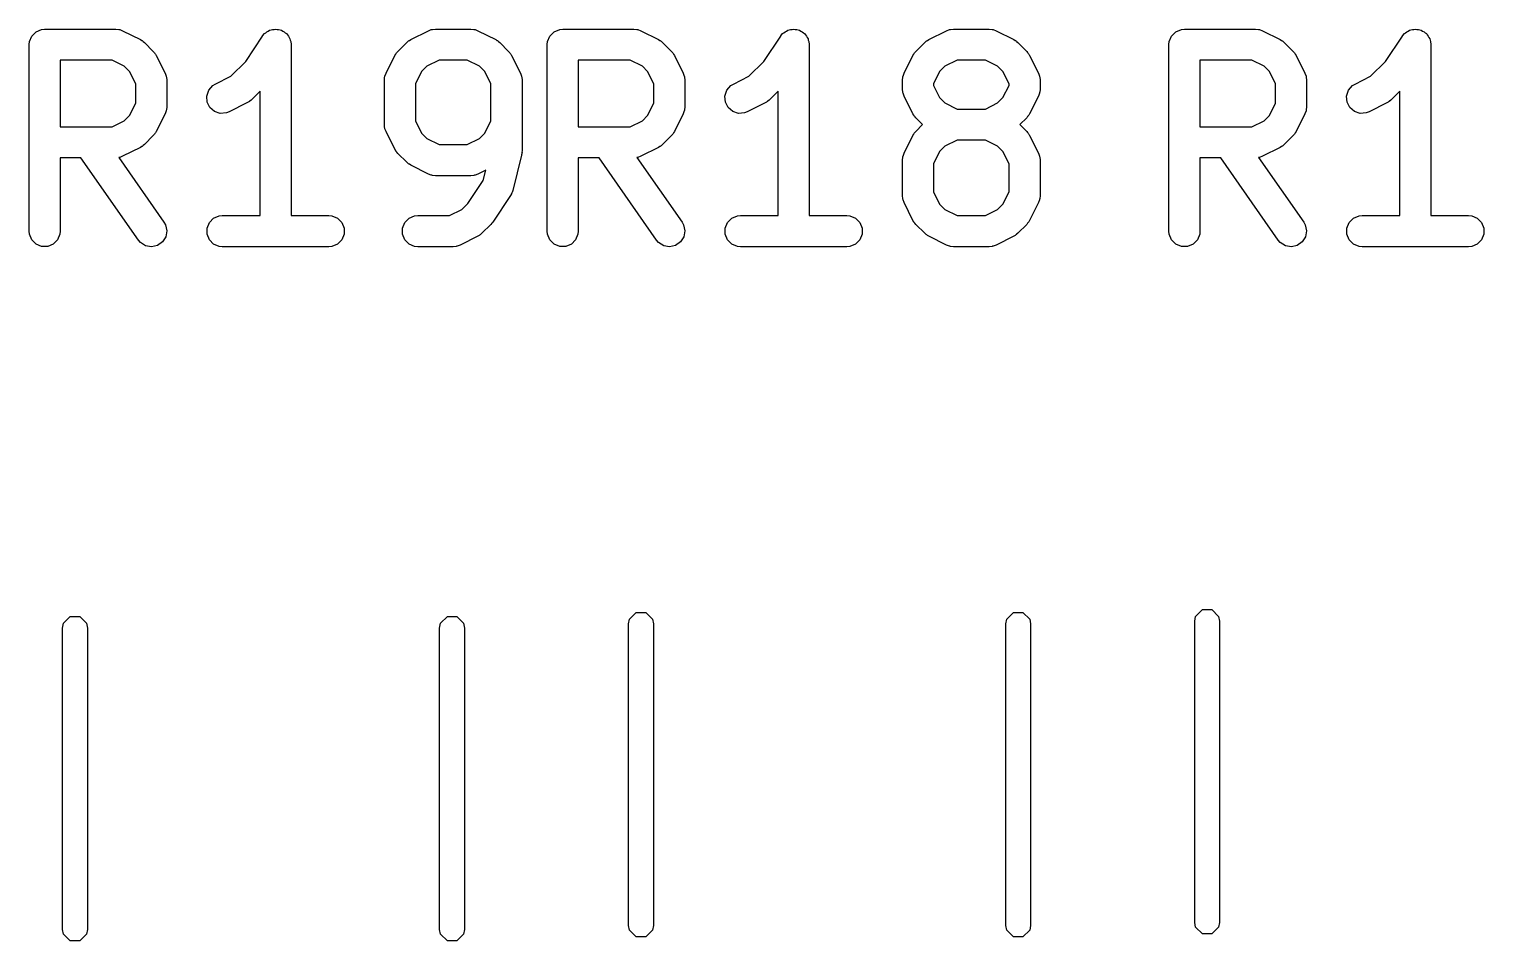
# Model space of a CAD drawing. Header units: millimetres. Extents: x 113.4 to 170.4, y -113 to -74.5.
# Drawn here: x 120.23 to 127.25, y -99.83 to -95.43 of the extents above; entities that cross this region are included whole.
import ezdxf

# ---------------------------------------------------------------- set-up
doc = ezdxf.new("R2010")
doc.units = ezdxf.units.MM
doc.layers.add('F.Silkscreen', color=41, linetype='CONTINUOUS', true_color=0xf2eda1)

msp = doc.modelspace()

# ---------------------------------------------------------------- linework, layer by layer
at = {"layer": 'F.Silkscreen', "linetype": 'CONTINUOUS'}
for p, q in [((120.233583, -95.493925), (120.244782, -95.466889)), ((120.244782, -95.466889), (120.265474, -95.446197)), ((120.265474, -95.446197), (120.29251, -95.434998)), ((120.29251, -95.434998), (120.307142, -95.433557)), ((120.307142, -95.433557), (120.649999, -95.433557)), ((120.649999, -95.433557), (120.664631, -95.434998)), ((120.664631, -95.434998), (120.66712, -95.436029)), ((120.66712, -95.436029), (120.669808, -95.43622)), ((120.669808, -95.43622), (120.68354, -95.441475)), ((120.68354, -95.441475), (120.769255, -95.484332)), ((121.277428, -95.589347), (121.359024, -95.466955)), ((121.359024, -95.466955), (121.359057, -95.466913)), ((121.359057, -95.466913), (121.359068, -95.466889)), ((121.359068, -95.466889), (121.359123, -95.466833)), ((121.359123, -95.466833), (121.36834, -95.455579)), ((121.36834, -95.455579), (121.374509, -95.451447)), ((121.374509, -95.451447), (121.37976, -95.446197)), ((121.37976, -95.446197), (121.386549, -95.443384)), ((121.386549, -95.443384), (121.392655, -95.439296)), ((121.392655, -95.439296), (121.399935, -95.437839)), ((121.399935, -95.437839), (121.406796, -95.434998)), ((121.406796, -95.434998), (121.414144, -95.434998)), ((121.414144, -95.434998), (121.421349, -95.433557)), ((121.421349, -95.433557), (121.428633, -95.434998)), ((121.428633, -95.434998), (121.43606, -95.434998)), ((121.43606, -95.434998), (121.442848, -95.43781)), ((121.442848, -95.43781), (121.450057, -95.439236)), ((121.450057, -95.439236), (121.456235, -95.443355)), ((121.456235, -95.443355), (121.463096, -95.446197)), ((121.463096, -95.446197), (121.468291, -95.451392)), ((121.468291, -95.451392), (121.474406, -95.455469)), ((121.474406, -95.455469), (121.478537, -95.461638)), ((121.478537, -95.461638), (121.483788, -95.466889)), ((121.483788, -95.466889), (121.4866, -95.473678)), ((122.073601, -95.484332), (122.159316, -95.441475)), ((122.159316, -95.441475), (122.173048, -95.43622)), ((122.173048, -95.43622), (122.175735, -95.436029)), ((122.175735, -95.436029), (122.178225, -95.434998)), ((122.178225, -95.434998), (122.192857, -95.433557)), ((122.192857, -95.433557), (122.364285, -95.433557)), ((122.364285, -95.433557), (122.378917, -95.434998)), ((122.378917, -95.434998), (122.381406, -95.436029)), ((122.381406, -95.436029), (122.384094, -95.43622)), ((122.384094, -95.43622), (122.397826, -95.441475)), ((122.397826, -95.441475), (122.483541, -95.484332)), ((122.733583, -95.493925), (122.744782, -95.466889)), ((122.744782, -95.466889), (122.765474, -95.446197)), ((122.765474, -95.446197), (122.79251, -95.434998)), ((122.79251, -95.434998), (122.807142, -95.433557)), ((122.807142, -95.433557), (123.149999, -95.433557)), ((123.149999, -95.433557), (123.164631, -95.434998)), ((123.164631, -95.434998), (123.16712, -95.436029)), ((123.16712, -95.436029), (123.169808, -95.43622)), ((123.169808, -95.43622), (123.18354, -95.441475)), ((123.18354, -95.441475), (123.269255, -95.484332)), ((123.777428, -95.589347), (123.859024, -95.466955)), ((123.859024, -95.466955), (123.859057, -95.466913)), ((123.859057, -95.466913), (123.859068, -95.466889)), ((123.859068, -95.466889), (123.859123, -95.466833)), ((123.859123, -95.466833), (123.86834, -95.455579)), ((123.86834, -95.455579), (123.874509, -95.451447)), ((123.874509, -95.451447), (123.87976, -95.446197)), ((123.87976, -95.446197), (123.886549, -95.443384)), ((123.886549, -95.443384), (123.892655, -95.439296)), ((123.892655, -95.439296), (123.899935, -95.437839)), ((123.899935, -95.437839), (123.906796, -95.434998)), ((123.906796, -95.434998), (123.914144, -95.434998)), ((123.914144, -95.434998), (123.921349, -95.433557)), ((123.921349, -95.433557), (123.928633, -95.434998)), ((123.928633, -95.434998), (123.93606, -95.434998)), ((123.93606, -95.434998), (123.942848, -95.43781)), ((123.942848, -95.43781), (123.950057, -95.439236)), ((123.950057, -95.439236), (123.956235, -95.443355)), ((123.956235, -95.443355), (123.963096, -95.446197)), ((123.963096, -95.446197), (123.968291, -95.451392)), ((123.968291, -95.451392), (123.974406, -95.455469)), ((123.974406, -95.455469), (123.978537, -95.461638)), ((123.978537, -95.461638), (123.983788, -95.466889)), ((123.983788, -95.466889), (123.9866, -95.473678)), ((124.573601, -95.484332), (124.659316, -95.441475)), ((124.659316, -95.441475), (124.673048, -95.43622)), ((124.673048, -95.43622), (124.675735, -95.436029)), ((124.675735, -95.436029), (124.678225, -95.434998)), ((124.678225, -95.434998), (124.692857, -95.433557)), ((124.692857, -95.433557), (124.864285, -95.433557)), ((124.864285, -95.433557), (124.878917, -95.434998)), ((124.878917, -95.434998), (124.881406, -95.436029)), ((124.881406, -95.436029), (124.884094, -95.43622)), ((124.884094, -95.43622), (124.897826, -95.441475)), ((124.897826, -95.441475), (124.983541, -95.484332)), ((125.733583, -95.493925), (125.744782, -95.466889)), ((125.744782, -95.466889), (125.765474, -95.446197)), ((125.765474, -95.446197), (125.79251, -95.434998)), ((125.79251, -95.434998), (125.807142, -95.433557)), ((125.807142, -95.433557), (126.149999, -95.433557)), ((126.149999, -95.433557), (126.164631, -95.434998)), ((126.164631, -95.434998), (126.16712, -95.436029)), ((126.16712, -95.436029), (126.169808, -95.43622)), ((126.169808, -95.43622), (126.18354, -95.441475)), ((126.18354, -95.441475), (126.269255, -95.484332)), ((126.777428, -95.589347), (126.859024, -95.466955)), ((126.859024, -95.466955), (126.859057, -95.466913)), ((126.859057, -95.466913), (126.859068, -95.466889)), ((126.859068, -95.466889), (126.859123, -95.466833)), ((126.859123, -95.466833), (126.86834, -95.455579)), ((126.86834, -95.455579), (126.874509, -95.451447)), ((126.874509, -95.451447), (126.87976, -95.446197)), ((126.87976, -95.446197), (126.886549, -95.443384)), ((126.886549, -95.443384), (126.892655, -95.439296)), ((126.892655, -95.439296), (126.899935, -95.437839)), ((126.899935, -95.437839), (126.906796, -95.434998)), ((126.906796, -95.434998), (126.914144, -95.434998)), ((126.914144, -95.434998), (126.921349, -95.433557)), ((126.921349, -95.433557), (126.928633, -95.434998)), ((126.928633, -95.434998), (126.93606, -95.434998)), ((126.93606, -95.434998), (126.942848, -95.43781)), ((126.942848, -95.43781), (126.950057, -95.439236)), ((126.950057, -95.439236), (126.956235, -95.443355)), ((126.956235, -95.443355), (126.963096, -95.446197)), ((126.963096, -95.446197), (126.968291, -95.451392)), ((126.968291, -95.451392), (126.974406, -95.455469)), ((126.974406, -95.455469), (126.978537, -95.461638)), ((126.978537, -95.461638), (126.983788, -95.466889)), ((126.983788, -95.466889), (126.9866, -95.473678)), ((120.232142, -95.508557), (120.233583, -95.493925)), ((120.232142, -96.408557), (120.232142, -95.508557)), ((120.769255, -95.484332), (120.775554, -95.488296)), ((120.775554, -95.488296), (120.777382, -95.489054)), ((120.777382, -95.489054), (120.779438, -95.490742)), ((120.779438, -95.490742), (120.781698, -95.492164)), ((120.781698, -95.492164), (120.782997, -95.493662)), ((120.782997, -95.493662), (120.788747, -95.498381)), ((120.788747, -95.498381), (120.831604, -95.541238)), ((120.831604, -95.541238), (120.836322, -95.546987)), ((121.4866, -95.473678), (121.490689, -95.479784)), ((121.490689, -95.479784), (121.492145, -95.487064)), ((121.492145, -95.487064), (121.494987, -95.493925)), ((121.494987, -95.493925), (121.496412, -95.508401)), ((121.496412, -95.508401), (121.496428, -95.508478)), ((121.496428, -95.508478), (121.496422, -95.508504)), ((121.496422, -95.508504), (121.496428, -95.508557)), ((121.496428, -95.508557), (121.496428, -96.333557)), ((122.006533, -95.546987), (122.011252, -95.541238)), ((122.011252, -95.541238), (122.054109, -95.498381)), ((122.054109, -95.498381), (122.059858, -95.493662)), ((122.059858, -95.493662), (122.061158, -95.492164)), ((122.061158, -95.492164), (122.063417, -95.490742)), ((122.063417, -95.490742), (122.065474, -95.489054)), ((122.065474, -95.489054), (122.067301, -95.488296)), ((122.067301, -95.488296), (122.073601, -95.484332)), ((122.483541, -95.484332), (122.48984, -95.488296)), ((122.48984, -95.488296), (122.491668, -95.489054)), ((122.491668, -95.489054), (122.493724, -95.490742)), ((122.493724, -95.490742), (122.495984, -95.492164)), ((122.495984, -95.492164), (122.497283, -95.493662)), ((122.497283, -95.493662), (122.503033, -95.498381)), ((122.503033, -95.498381), (122.54589, -95.541238)), ((122.54589, -95.541238), (122.550608, -95.546987)), ((122.732142, -95.508557), (122.733583, -95.493925)), ((122.732142, -96.408557), (122.732142, -95.508557)), ((123.269255, -95.484332), (123.275554, -95.488296)), ((123.275554, -95.488296), (123.277382, -95.489054)), ((123.277382, -95.489054), (123.279438, -95.490742)), ((123.279438, -95.490742), (123.281698, -95.492164)), ((123.281698, -95.492164), (123.282997, -95.493662)), ((123.282997, -95.493662), (123.288747, -95.498381)), ((123.288747, -95.498381), (123.331604, -95.541238)), ((123.331604, -95.541238), (123.336322, -95.546987)), ((123.9866, -95.473678), (123.990689, -95.479784)), ((123.990689, -95.479784), (123.992145, -95.487064)), ((123.992145, -95.487064), (123.994987, -95.493925)), ((123.994987, -95.493925), (123.996412, -95.508401)), ((123.996412, -95.508401), (123.996428, -95.508478)), ((123.996428, -95.508478), (123.996422, -95.508504)), ((123.996422, -95.508504), (123.996428, -95.508557)), ((123.996428, -95.508557), (123.996428, -96.333557)), ((124.506533, -95.546987), (124.511252, -95.541238)), ((124.511252, -95.541238), (124.554109, -95.498381)), ((124.554109, -95.498381), (124.559858, -95.493662)), ((124.559858, -95.493662), (124.561158, -95.492164)), ((124.561158, -95.492164), (124.563417, -95.490742)), ((124.563417, -95.490742), (124.565474, -95.489054)), ((124.565474, -95.489054), (124.567301, -95.488296)), ((124.567301, -95.488296), (124.573601, -95.484332)), ((124.983541, -95.484332), (124.98984, -95.488296)), ((124.98984, -95.488296), (124.991668, -95.489054)), ((124.991668, -95.489054), (124.993724, -95.490742)), ((124.993724, -95.490742), (124.995984, -95.492164)), ((124.995984, -95.492164), (124.997283, -95.493662)), ((124.997283, -95.493662), (125.003033, -95.498381)), ((125.003033, -95.498381), (125.04589, -95.541238)), ((125.04589, -95.541238), (125.050608, -95.546987)), ((125.732142, -95.508557), (125.733583, -95.493925)), ((125.732142, -96.408557), (125.732142, -95.508557)), ((126.269255, -95.484332), (126.275554, -95.488296)), ((126.275554, -95.488296), (126.277382, -95.489054)), ((126.277382, -95.489054), (126.279438, -95.490742)), ((126.279438, -95.490742), (126.281698, -95.492164)), ((126.281698, -95.492164), (126.282997, -95.493662)), ((126.282997, -95.493662), (126.288747, -95.498381)), ((126.288747, -95.498381), (126.331604, -95.541238)), ((126.331604, -95.541238), (126.336322, -95.546987)), ((126.9866, -95.473678), (126.990689, -95.479784)), ((126.990689, -95.479784), (126.992145, -95.487064)), ((126.992145, -95.487064), (126.994987, -95.493925)), ((126.994987, -95.493925), (126.996412, -95.508401)), ((126.996412, -95.508401), (126.996428, -95.508478)), ((126.996428, -95.508478), (126.996422, -95.508504)), ((126.996422, -95.508504), (126.996428, -95.508557)), ((126.996428, -95.508557), (126.996428, -96.333557)), ((120.632294, -95.583557), (120.382142, -95.583557)), ((120.382142, -95.583557), (120.382142, -95.904985)), ((120.691287, -95.613053), (120.632294, -95.583557)), ((120.836322, -95.546987), (120.837821, -95.548287)), ((120.837821, -95.548287), (120.839242, -95.550546)), ((120.839242, -95.550546), (120.840931, -95.552603)), ((120.840931, -95.552603), (120.841688, -95.55443)), ((120.841688, -95.55443), (120.845653, -95.56073)), ((120.845653, -95.56073), (120.88851, -95.646444)), ((121.205572, -95.661203), (121.277428, -95.589347)), ((121.954346, -95.646444), (121.997203, -95.56073)), ((121.997203, -95.56073), (122.001167, -95.55443)), ((122.001167, -95.55443), (122.001925, -95.552603)), ((122.001925, -95.552603), (122.003613, -95.550546)), ((122.003613, -95.550546), (122.005035, -95.548287)), ((122.005035, -95.548287), (122.006533, -95.546987)), ((122.210562, -95.583557), (122.151568, -95.613053)), ((122.34658, -95.583557), (122.210562, -95.583557)), ((122.405573, -95.613053), (122.34658, -95.583557)), ((122.550608, -95.546987), (122.552107, -95.548287)), ((122.552107, -95.548287), (122.553528, -95.550546)), ((122.553528, -95.550546), (122.555217, -95.552603)), ((122.555217, -95.552603), (122.555974, -95.55443)), ((122.555974, -95.55443), (122.559939, -95.56073)), ((122.559939, -95.56073), (122.602796, -95.646444)), ((123.132294, -95.583557), (122.882142, -95.583557)), ((122.882142, -95.583557), (122.882142, -95.904985)), ((123.191287, -95.613053), (123.132294, -95.583557)), ((123.336322, -95.546987), (123.337821, -95.548287)), ((123.337821, -95.548287), (123.339242, -95.550546)), ((123.339242, -95.550546), (123.340931, -95.552603)), ((123.340931, -95.552603), (123.341688, -95.55443)), ((123.341688, -95.55443), (123.345653, -95.56073)), ((123.345653, -95.56073), (123.38851, -95.646444)), ((123.705572, -95.661203), (123.777428, -95.589347)), ((124.454346, -95.646444), (124.497203, -95.56073)), ((124.497203, -95.56073), (124.501167, -95.55443)), ((124.501167, -95.55443), (124.501925, -95.552603)), ((124.501925, -95.552603), (124.503613, -95.550546)), ((124.503613, -95.550546), (124.505035, -95.548287)), ((124.505035, -95.548287), (124.506533, -95.546987)), ((124.710562, -95.583557), (124.651568, -95.613053)), ((124.84658, -95.583557), (124.710562, -95.583557)), ((124.905573, -95.613053), (124.84658, -95.583557)), ((125.050608, -95.546987), (125.052107, -95.548287)), ((125.052107, -95.548287), (125.053528, -95.550546)), ((125.053528, -95.550546), (125.055217, -95.552603)), ((125.055217, -95.552603), (125.055974, -95.55443)), ((125.055974, -95.55443), (125.059939, -95.56073)), ((125.059939, -95.56073), (125.102796, -95.646444)), ((126.132294, -95.583557), (125.882142, -95.583557)), ((125.882142, -95.583557), (125.882142, -95.904985)), ((126.191287, -95.613053), (126.132294, -95.583557)), ((126.336322, -95.546987), (126.337821, -95.548287)), ((126.337821, -95.548287), (126.339242, -95.550546)), ((126.339242, -95.550546), (126.340931, -95.552603)), ((126.340931, -95.552603), (126.341688, -95.55443)), ((126.341688, -95.55443), (126.345653, -95.56073)), ((126.345653, -95.56073), (126.38851, -95.646444)), ((126.705572, -95.661203), (126.777428, -95.589347)), ((120.716932, -95.638698), (120.691287, -95.613053)), ((120.746428, -95.69769), (120.716932, -95.638698)), ((120.88851, -95.646444), (120.893765, -95.660176)), ((120.893765, -95.660176), (120.893955, -95.662863)), ((120.893955, -95.662863), (120.894987, -95.665353)), ((120.894987, -95.665353), (120.896428, -95.679985)), ((120.896428, -95.679985), (120.896428, -95.808557)), ((121.130743, -95.698618), (121.205572, -95.661203)), ((121.946428, -95.679985), (121.947869, -95.665353)), ((121.946428, -95.894271), (121.946428, -95.679985)), ((121.947869, -95.665353), (121.9489, -95.662863)), ((121.9489, -95.662863), (121.949091, -95.660176)), ((121.949091, -95.660176), (121.954346, -95.646444)), ((122.125924, -95.638698), (122.096428, -95.69769)), ((122.151568, -95.613053), (122.125924, -95.638698)), ((122.431218, -95.638698), (122.405573, -95.613053)), ((122.460714, -95.69769), (122.431218, -95.638698)), ((122.602796, -95.646444), (122.608051, -95.660176)), ((122.608051, -95.660176), (122.608241, -95.662863)), ((122.608241, -95.662863), (122.609273, -95.665353)), ((122.609273, -95.665353), (122.610714, -95.679985)), ((122.610714, -95.679985), (122.610714, -96.022842)), ((123.216932, -95.638698), (123.191287, -95.613053)), ((123.246428, -95.69769), (123.216932, -95.638698)), ((123.38851, -95.646444), (123.393765, -95.660176)), ((123.393765, -95.660176), (123.393955, -95.662863)), ((123.393955, -95.662863), (123.394987, -95.665353)), ((123.394987, -95.665353), (123.396428, -95.679985)), ((123.396428, -95.679985), (123.396428, -95.808557)), ((123.630743, -95.698618), (123.705572, -95.661203)), ((124.446428, -95.679985), (124.447869, -95.665353)), ((124.446428, -95.722842), (124.446428, -95.679985)), ((124.447869, -95.665353), (124.4489, -95.662863)), ((124.4489, -95.662863), (124.449091, -95.660176)), ((124.449091, -95.660176), (124.454346, -95.646444)), ((124.625924, -95.638698), (124.596428, -95.69769)), ((124.651568, -95.613053), (124.625924, -95.638698)), ((124.931218, -95.638698), (124.905573, -95.613053)), ((124.960714, -95.69769), (124.931218, -95.638698)), ((125.102796, -95.646444), (125.108051, -95.660176)), ((125.108051, -95.660176), (125.108241, -95.662863)), ((125.108241, -95.662863), (125.109273, -95.665353)), ((125.109273, -95.665353), (125.110714, -95.679985)), ((125.110714, -95.679985), (125.110714, -95.722842)), ((126.216932, -95.638698), (126.191287, -95.613053)), ((126.246428, -95.69769), (126.216932, -95.638698)), ((126.38851, -95.646444), (126.393765, -95.660176)), ((126.393765, -95.660176), (126.393955, -95.662863)), ((126.393955, -95.662863), (126.394987, -95.665353)), ((126.394987, -95.665353), (126.396428, -95.679985)), ((126.396428, -95.679985), (126.396428, -95.808557)), ((126.630743, -95.698618), (126.705572, -95.661203)), ((120.746428, -95.790852), (120.746428, -95.69769)), ((121.089874, -95.75632), (121.099127, -95.728559)), ((121.099127, -95.728559), (121.118301, -95.706451)), ((121.118301, -95.706451), (121.130743, -95.698618)), ((121.346428, -95.732479), (121.303032, -95.775875)), ((121.346428, -96.333557), (121.346428, -95.732479)), ((122.096428, -95.69769), (122.096428, -95.876566)), ((122.460714, -95.876566), (122.460714, -95.69769)), ((123.246428, -95.790852), (123.246428, -95.69769)), ((123.589874, -95.75632), (123.599127, -95.728559)), ((123.599127, -95.728559), (123.618301, -95.706451)), ((123.618301, -95.706451), (123.630743, -95.698618)), ((123.846428, -95.732479), (123.803032, -95.775875)), ((123.846428, -96.333557), (123.846428, -95.732479)), ((124.447869, -95.737474), (124.446428, -95.722842)), ((124.4489, -95.739963), (124.447869, -95.737474)), ((124.449091, -95.742651), (124.4489, -95.739963)), ((124.454346, -95.756383), (124.449091, -95.742651)), ((124.596428, -95.69769), (124.596428, -95.705137)), ((124.596428, -95.705137), (124.625924, -95.76413)), ((124.931217, -95.76413), (124.960714, -95.705137)), ((124.960714, -95.705137), (124.960714, -95.69769)), ((125.108051, -95.742651), (125.102796, -95.756383)), ((125.108241, -95.739963), (125.108051, -95.742651)), ((125.109273, -95.737474), (125.108241, -95.739963)), ((125.110714, -95.722842), (125.109273, -95.737474)), ((126.246428, -95.790852), (126.246428, -95.69769)), ((126.589874, -95.75632), (126.599127, -95.728559)), ((126.599127, -95.728559), (126.618301, -95.706451)), ((126.618301, -95.706451), (126.630743, -95.698618)), ((126.846428, -95.732479), (126.803032, -95.775875)), ((126.846428, -96.333557), (126.846428, -95.732479)), ((120.716932, -95.849844), (120.746428, -95.790852)), ((120.896428, -95.808557), (120.894987, -95.823189)), ((121.091948, -95.78551), (121.089874, -95.75632)), ((121.105036, -95.811684), (121.091948, -95.78551)), ((121.127144, -95.830858), (121.105036, -95.811684)), ((121.283541, -95.789924), (121.197827, -95.832782)), ((121.289837, -95.78596), (121.283541, -95.789924)), ((121.291666, -95.785203), (121.289837, -95.78596)), ((121.293725, -95.783512), (121.291666, -95.785203)), ((121.295984, -95.782091), (121.293725, -95.783512)), ((121.297282, -95.780593), (121.295984, -95.782091)), ((121.303032, -95.775875), (121.297282, -95.780593)), ((123.216932, -95.849844), (123.246428, -95.790852)), ((123.396428, -95.808557), (123.394987, -95.823189)), ((123.591948, -95.78551), (123.589874, -95.75632)), ((123.605036, -95.811684), (123.591948, -95.78551)), ((123.627144, -95.830858), (123.605036, -95.811684)), ((123.783541, -95.789924), (123.697827, -95.832782)), ((123.789837, -95.78596), (123.783541, -95.789924)), ((123.791666, -95.785203), (123.789837, -95.78596)), ((123.793725, -95.783512), (123.791666, -95.785203)), ((123.795984, -95.782091), (123.793725, -95.783512)), ((123.797282, -95.780593), (123.795984, -95.782091)), ((123.803032, -95.775875), (123.797282, -95.780593)), ((124.497203, -95.842098), (124.454346, -95.756383)), ((124.625924, -95.76413), (124.651568, -95.789774)), ((124.651568, -95.789774), (124.710562, -95.819271)), ((124.710562, -95.819271), (124.84658, -95.819271)), ((124.84658, -95.819271), (124.905573, -95.789774)), ((124.905573, -95.789774), (124.931217, -95.76413)), ((125.102796, -95.756383), (125.059939, -95.842098)), ((126.216932, -95.849844), (126.246428, -95.790852)), ((126.396428, -95.808557), (126.394987, -95.823189)), ((126.591948, -95.78551), (126.589874, -95.75632)), ((126.605036, -95.811684), (126.591948, -95.78551)), ((126.627144, -95.830858), (126.605036, -95.811684)), ((126.783541, -95.789924), (126.697827, -95.832782)), ((126.789837, -95.78596), (126.783541, -95.789924)), ((126.791666, -95.785203), (126.789837, -95.78596)), ((126.793725, -95.783512), (126.791666, -95.785203)), ((126.795984, -95.782091), (126.793725, -95.783512)), ((126.797282, -95.780593), (126.795984, -95.782091)), ((126.803032, -95.775875), (126.797282, -95.780593)), ((120.632294, -95.904985), (120.691287, -95.875488)), ((120.691287, -95.875488), (120.716932, -95.849844)), ((120.88851, -95.842098), (120.845653, -95.927812)), ((120.893765, -95.828366), (120.88851, -95.842098)), ((120.893955, -95.825678), (120.893765, -95.828366)), ((120.894987, -95.823189), (120.893955, -95.825678)), ((121.154905, -95.840111), (121.127144, -95.830858)), ((121.184095, -95.838037), (121.154905, -95.840111)), ((121.197827, -95.832782), (121.184095, -95.838037)), ((122.096428, -95.876566), (122.125924, -95.935558)), ((122.431218, -95.935558), (122.460714, -95.876566)), ((123.132294, -95.904985), (123.191287, -95.875488)), ((123.191287, -95.875488), (123.216932, -95.849844)), ((123.38851, -95.842098), (123.345653, -95.927812)), ((123.393765, -95.828366), (123.38851, -95.842098)), ((123.393955, -95.825678), (123.393765, -95.828366)), ((123.394987, -95.823189), (123.393955, -95.825678)), ((123.654905, -95.840111), (123.627144, -95.830858)), ((123.684095, -95.838037), (123.654905, -95.840111)), ((123.697827, -95.832782), (123.684095, -95.838037)), ((124.501167, -95.848397), (124.497203, -95.842098)), ((124.501925, -95.850225), (124.501167, -95.848397)), ((124.503613, -95.852281), (124.501925, -95.850225)), ((124.505035, -95.854541), (124.503613, -95.852281)), ((124.506533, -95.85584), (124.505035, -95.854541)), ((124.511252, -95.86159), (124.506533, -95.85584)), ((124.543933, -95.894271), (124.511252, -95.86159)), ((125.04589, -95.86159), (125.013209, -95.894271)), ((125.050608, -95.85584), (125.04589, -95.86159)), ((125.052107, -95.854541), (125.050608, -95.85584)), ((125.053528, -95.852281), (125.052107, -95.854541)), ((125.055217, -95.850225), (125.053528, -95.852281)), ((125.055974, -95.848397), (125.055217, -95.850225)), ((125.059939, -95.842098), (125.055974, -95.848397)), ((126.132294, -95.904985), (126.191287, -95.875488)), ((126.191287, -95.875488), (126.216932, -95.849844)), ((126.38851, -95.842098), (126.345653, -95.927812)), ((126.393765, -95.828366), (126.38851, -95.842098)), ((126.393955, -95.825678), (126.393765, -95.828366)), ((126.394987, -95.823189), (126.393955, -95.825678)), ((126.654905, -95.840111), (126.627144, -95.830858)), ((126.684095, -95.838037), (126.654905, -95.840111)), ((126.697827, -95.832782), (126.684095, -95.838037)), ((120.382142, -95.904985), (120.632294, -95.904985)), ((120.831604, -95.947304), (120.788747, -95.990161)), ((120.836322, -95.941554), (120.831604, -95.947304)), ((120.837821, -95.940255), (120.836322, -95.941554)), ((120.839242, -95.937995), (120.837821, -95.940255)), ((120.840931, -95.935939), (120.839242, -95.937995)), ((120.841688, -95.934111), (120.840931, -95.935939)), ((120.845653, -95.927812), (120.841688, -95.934111)), ((121.947869, -95.908903), (121.946428, -95.894271)), ((121.9489, -95.911392), (121.947869, -95.908903)), ((121.949091, -95.91408), (121.9489, -95.911392)), ((121.954346, -95.927812), (121.949091, -95.91408)), ((121.997203, -96.013526), (121.954346, -95.927812)), ((122.125924, -95.935558), (122.151569, -95.961203)), ((122.151569, -95.961203), (122.210563, -95.9907)), ((122.34658, -95.9907), (122.405572, -95.961203)), ((122.405572, -95.961203), (122.431218, -95.935558)), ((122.882142, -95.904985), (123.132294, -95.904985)), ((123.331604, -95.947304), (123.288747, -95.990161)), ((123.336322, -95.941554), (123.331604, -95.947304)), ((123.337821, -95.940255), (123.336322, -95.941554)), ((123.339242, -95.937995), (123.337821, -95.940255)), ((123.340931, -95.935939), (123.339242, -95.937995)), ((123.341688, -95.934111), (123.340931, -95.935939)), ((123.345653, -95.927812), (123.341688, -95.934111)), ((124.454346, -96.032159), (124.497203, -95.946444)), ((124.497203, -95.946444), (124.501167, -95.940144)), ((124.501167, -95.940144), (124.501925, -95.938317)), ((124.501925, -95.938317), (124.503613, -95.93626)), ((124.503613, -95.93626), (124.505035, -95.934001)), ((124.505035, -95.934001), (124.506533, -95.932701)), ((124.506533, -95.932701), (124.511252, -95.926952)), ((124.511252, -95.926952), (124.543933, -95.894271)), ((125.013209, -95.894271), (125.04589, -95.926952)), ((125.04589, -95.926952), (125.050608, -95.932701)), ((125.050608, -95.932701), (125.052107, -95.934001)), ((125.052107, -95.934001), (125.053528, -95.93626)), ((125.053528, -95.93626), (125.055217, -95.938317)), ((125.055217, -95.938317), (125.055974, -95.940144)), ((125.055974, -95.940144), (125.059939, -95.946444)), ((125.059939, -95.946444), (125.102796, -96.032159)), ((125.882142, -95.904985), (126.132294, -95.904985)), ((126.331604, -95.947304), (126.288747, -95.990161)), ((126.336322, -95.941554), (126.331604, -95.947304)), ((126.337821, -95.940255), (126.336322, -95.941554)), ((126.339242, -95.937995), (126.337821, -95.940255)), ((126.340931, -95.935939), (126.339242, -95.937995)), ((126.341688, -95.934111), (126.340931, -95.935939)), ((126.345653, -95.927812), (126.341688, -95.934111)), ((120.769255, -96.00421), (120.68354, -96.047067)), ((120.775554, -96.000245), (120.769255, -96.00421)), ((120.777382, -95.999488), (120.775554, -96.000245)), ((120.779438, -95.997799), (120.777382, -95.999488)), ((120.781698, -95.996378), (120.779438, -95.997799)), ((120.782997, -95.994879), (120.781698, -95.996378)), ((120.788747, -95.990161), (120.782997, -95.994879)), ((122.001167, -96.019825), (121.997203, -96.013526)), ((122.001925, -96.021653), (122.001167, -96.019825)), ((122.003613, -96.023709), (122.001925, -96.021653)), ((122.005035, -96.025969), (122.003613, -96.023709)), ((122.006533, -96.027268), (122.005035, -96.025969)), ((122.011252, -96.033018), (122.006533, -96.027268)), ((122.054109, -96.075875), (122.011252, -96.033018)), ((122.210563, -95.9907), (122.34658, -95.9907)), ((122.609814, -96.031971), (122.609273, -96.037474)), ((122.610626, -96.026487), (122.609814, -96.031971)), ((122.610714, -96.022842), (122.610462, -96.025391)), ((122.610462, -96.025391), (122.610626, -96.026487)), ((123.269255, -96.00421), (123.18354, -96.047067)), ((123.275554, -96.000245), (123.269255, -96.00421)), ((123.277382, -95.999488), (123.275554, -96.000245)), ((123.279438, -95.997799), (123.277382, -95.999488)), ((123.281698, -95.996378), (123.279438, -95.997799)), ((123.282997, -95.994879), (123.281698, -95.996378)), ((123.288747, -95.990161), (123.282997, -95.994879)), ((124.449091, -96.045891), (124.454346, -96.032159)), ((124.625924, -96.024411), (124.596428, -96.083404)), ((124.651568, -95.998767), (124.625924, -96.024411)), ((124.710562, -95.969271), (124.651568, -95.998767)), ((124.84658, -95.969271), (124.710562, -95.969271)), ((124.905573, -95.998767), (124.84658, -95.969271)), ((124.931217, -96.024411), (124.905573, -95.998767)), ((124.960714, -96.083404), (124.931217, -96.024411)), ((125.102796, -96.032159), (125.108051, -96.045891)), ((126.269255, -96.00421), (126.18354, -96.047067)), ((126.275554, -96.000245), (126.269255, -96.00421)), ((126.277382, -95.999488), (126.275554, -96.000245)), ((126.279438, -95.997799), (126.277382, -95.999488)), ((126.281698, -95.996378), (126.279438, -95.997799)), ((126.282997, -95.994879), (126.281698, -95.996378)), ((126.288747, -95.990161), (126.282997, -95.994879)), ((120.482379, -96.054985), (120.382142, -96.054985)), ((120.382142, -96.054985), (120.382142, -96.408557)), ((120.759986, -96.451567), (120.482379, -96.054985)), ((120.664631, -96.053544), (120.664478, -96.053558)), ((120.664478, -96.053558), (120.882871, -96.365548)), ((120.66712, -96.052512), (120.664631, -96.053544)), ((120.669808, -96.052322), (120.66712, -96.052512)), ((120.68354, -96.047067), (120.669808, -96.052322)), ((122.059861, -96.080595), (122.054109, -96.075875)), ((122.061158, -96.082091), (122.059861, -96.080595)), ((122.063412, -96.08351), (122.061158, -96.082091)), ((122.065474, -96.085202), (122.063412, -96.08351)), ((122.067304, -96.08596), (122.065474, -96.085202)), ((122.073601, -96.089924), (122.067304, -96.08596)), ((122.159316, -96.132782), (122.073601, -96.089924)), ((122.608475, -96.041032), (122.565618, -96.212461)), ((122.60885, -96.038494), (122.608475, -96.041032)), ((122.609273, -96.037474), (122.60885, -96.038494)), ((122.982379, -96.054985), (122.882142, -96.054985)), ((122.882142, -96.054985), (122.882142, -96.408557)), ((123.259986, -96.451567), (122.982379, -96.054985)), ((123.164631, -96.053544), (123.164478, -96.053558)), ((123.164478, -96.053558), (123.382871, -96.365548)), ((123.16712, -96.052512), (123.164631, -96.053544)), ((123.169808, -96.052322), (123.16712, -96.052512)), ((123.18354, -96.047067), (123.169808, -96.052322)), ((124.446428, -96.0657), (124.447869, -96.051068)), ((124.446428, -96.237128), (124.446428, -96.0657)), ((124.447869, -96.051068), (124.4489, -96.048578)), ((124.4489, -96.048578), (124.449091, -96.045891)), ((124.596428, -96.083404), (124.596428, -96.219423)), ((124.960714, -96.219423), (124.960714, -96.083404)), ((125.108051, -96.045891), (125.108241, -96.048578)), ((125.108241, -96.048578), (125.109273, -96.051068)), ((125.109273, -96.051068), (125.110714, -96.0657)), ((125.110714, -96.0657), (125.110714, -96.237128)), ((125.982379, -96.054985), (125.882142, -96.054985)), ((125.882142, -96.054985), (125.882142, -96.408557)), ((126.259986, -96.451567), (125.982379, -96.054985)), ((126.164631, -96.053544), (126.164478, -96.053558)), ((126.164478, -96.053558), (126.382871, -96.365548)), ((126.16712, -96.052512), (126.164631, -96.053544)), ((126.169808, -96.052322), (126.16712, -96.052512)), ((126.18354, -96.047067), (126.169808, -96.052322)), ((122.173048, -96.138037), (122.159316, -96.132782)), ((122.175735, -96.138227), (122.173048, -96.138037)), ((122.178225, -96.139259), (122.175735, -96.138227)), ((122.192857, -96.1407), (122.178225, -96.139259)), ((122.364285, -96.1407), (122.192857, -96.1407)), ((122.348856, -96.275062), (122.423246, -96.163479)), ((122.378917, -96.139259), (122.364285, -96.1407)), ((122.381405, -96.138228), (122.378917, -96.139259)), ((122.384095, -96.138037), (122.381405, -96.138228)), ((122.397826, -96.132782), (122.384095, -96.138037)), ((122.435648, -96.11387), (122.397826, -96.132782)), ((122.423246, -96.163479), (122.435648, -96.11387)), ((122.555261, -96.235874), (122.469546, -96.364445)), ((122.559567, -96.227795), (122.555261, -96.235874)), ((122.560671, -96.226307), (122.559567, -96.227795)), ((122.561299, -96.224547), (122.560671, -96.226307)), ((122.562178, -96.2229), (122.561299, -96.224547)), ((122.562537, -96.221083), (122.562178, -96.2229)), ((122.565618, -96.212461), (122.562537, -96.221083)), ((124.447869, -96.25176), (124.446428, -96.237128)), ((124.596428, -96.219423), (124.625924, -96.278415)), ((124.931217, -96.278415), (124.960714, -96.219423)), ((125.110714, -96.237128), (125.109273, -96.25176)), ((122.260866, -96.333557), (122.319857, -96.304061)), ((122.319857, -96.304061), (122.348856, -96.275062)), ((124.4489, -96.254249), (124.447869, -96.25176)), ((124.449091, -96.256937), (124.4489, -96.254249)), ((124.454346, -96.270669), (124.449091, -96.256937)), ((124.497203, -96.356383), (124.454346, -96.270669)), ((124.625924, -96.278415), (124.651569, -96.304061)), ((124.651569, -96.304061), (124.710562, -96.333557)), ((124.84658, -96.333557), (124.905572, -96.304061)), ((124.905572, -96.304061), (124.931217, -96.278415)), ((125.102796, -96.270669), (125.059939, -96.356383)), ((125.108051, -96.256937), (125.102796, -96.270669)), ((125.108241, -96.254249), (125.108051, -96.256937)), ((125.109273, -96.25176), (125.108241, -96.254249)), ((120.882871, -96.365548), (120.890081, -96.378361)), ((120.890081, -96.378361), (120.896411, -96.406932)), ((121.090726, -96.393925), (121.101925, -96.366889)), ((121.101925, -96.366889), (121.122617, -96.346197)), ((121.122617, -96.346197), (121.149653, -96.334998)), ((121.149653, -96.334998), (121.164285, -96.333557)), ((121.164285, -96.333557), (121.346428, -96.333557)), ((121.496428, -96.333557), (121.678571, -96.333557)), ((121.678571, -96.333557), (121.693203, -96.334998)), ((121.693203, -96.334998), (121.720239, -96.346197)), ((121.720239, -96.346197), (121.740931, -96.366889)), ((121.740931, -96.366889), (121.75213, -96.393925)), ((122.033583, -96.393925), (122.044782, -96.366889)), ((122.044782, -96.366889), (122.065474, -96.346197)), ((122.065474, -96.346197), (122.09251, -96.334998)), ((122.09251, -96.334998), (122.107142, -96.333557)), ((122.107142, -96.333557), (122.260866, -96.333557)), ((122.460176, -96.375874), (122.417319, -96.418732)), ((122.460208, -96.375834), (122.460176, -96.375874)), ((122.46023, -96.37582), (122.460208, -96.375834)), ((122.464926, -96.370085), (122.46023, -96.37582)), ((122.469503, -96.364509), (122.464926, -96.370085)), ((122.469512, -96.364485), (122.469503, -96.364509)), ((122.469546, -96.364445), (122.469512, -96.364485)), ((123.382871, -96.365548), (123.390081, -96.378361)), ((123.390081, -96.378361), (123.396411, -96.406932)), ((123.590726, -96.393925), (123.601925, -96.366889)), ((123.601925, -96.366889), (123.622617, -96.346197)), ((123.622617, -96.346197), (123.649653, -96.334998)), ((123.649653, -96.334998), (123.664285, -96.333557)), ((123.664285, -96.333557), (123.846428, -96.333557)), ((123.996428, -96.333557), (124.178571, -96.333557)), ((124.178571, -96.333557), (124.193203, -96.334998)), ((124.193203, -96.334998), (124.220239, -96.346197)), ((124.220239, -96.346197), (124.240931, -96.366889)), ((124.240931, -96.366889), (124.25213, -96.393925)), ((124.501166, -96.362679), (124.497203, -96.356383)), ((124.501924, -96.364509), (124.501166, -96.362679)), ((124.503613, -96.366567), (124.501924, -96.364509)), ((124.505035, -96.368826), (124.503613, -96.366567)), ((124.506533, -96.370125), (124.505035, -96.368826)), ((124.511251, -96.375874), (124.506533, -96.370125)), ((124.554109, -96.418733), (124.511251, -96.375874)), ((124.710562, -96.333557), (124.84658, -96.333557)), ((125.045891, -96.375874), (125.003034, -96.418732)), ((125.050608, -96.370125), (125.045891, -96.375874)), ((125.052107, -96.368826), (125.050608, -96.370125)), ((125.053528, -96.366567), (125.052107, -96.368826)), ((125.055218, -96.364509), (125.053528, -96.366567)), ((125.055975, -96.362679), (125.055218, -96.364509)), ((125.059939, -96.356383), (125.055975, -96.362679)), ((126.382871, -96.365548), (126.390081, -96.378361)), ((126.390081, -96.378361), (126.396411, -96.406932)), ((126.590726, -96.393925), (126.601925, -96.366889)), ((126.601925, -96.366889), (126.622617, -96.346197)), ((126.622617, -96.346197), (126.649653, -96.334998)), ((126.649653, -96.334998), (126.664285, -96.333557)), ((126.664285, -96.333557), (126.846428, -96.333557)), ((126.996428, -96.333557), (127.178571, -96.333557)), ((127.178571, -96.333557), (127.193203, -96.334998)), ((127.193203, -96.334998), (127.220239, -96.346197)), ((127.220239, -96.346197), (127.240931, -96.366889)), ((127.240931, -96.366889), (127.25213, -96.393925)), ((120.233583, -96.423189), (120.232142, -96.408557)), ((120.244782, -96.450225), (120.233583, -96.423189)), ((120.265474, -96.470917), (120.244782, -96.450225)), ((120.369502, -96.450225), (120.34881, -96.470917)), ((120.380701, -96.423189), (120.369502, -96.450225)), ((120.382142, -96.408557), (120.380701, -96.423189)), ((120.769557, -96.462728), (120.759986, -96.451567)), ((120.891325, -96.43575), (120.875599, -96.460428)), ((120.896411, -96.406932), (120.891325, -96.43575)), ((121.090726, -96.423189), (121.090726, -96.393925)), ((121.101925, -96.450225), (121.090726, -96.423189)), ((121.122617, -96.470917), (121.101925, -96.450225)), ((121.740931, -96.450225), (121.720239, -96.470917)), ((121.75213, -96.423189), (121.740931, -96.450225)), ((121.75213, -96.393925), (121.75213, -96.423189)), ((122.033583, -96.423189), (122.033583, -96.393925)), ((122.044782, -96.450225), (122.033583, -96.423189)), ((122.065474, -96.470917), (122.044782, -96.450225)), ((122.397826, -96.432782), (122.312112, -96.475639)), ((122.404125, -96.428817), (122.397826, -96.432782)), ((122.405953, -96.42806), (122.404125, -96.428817)), ((122.408009, -96.426372), (122.405953, -96.42806)), ((122.410269, -96.42495), (122.408009, -96.426372)), ((122.411569, -96.42345), (122.410269, -96.42495)), ((122.417319, -96.418732), (122.411569, -96.42345)), ((122.733583, -96.423189), (122.732142, -96.408557)), ((122.744782, -96.450225), (122.733583, -96.423189)), ((122.765474, -96.470917), (122.744782, -96.450225)), ((122.869502, -96.450225), (122.84881, -96.470917)), ((122.880701, -96.423189), (122.869502, -96.450225)), ((122.882142, -96.408557), (122.880701, -96.423189)), ((123.269557, -96.462728), (123.259986, -96.451567)), ((123.391325, -96.43575), (123.375599, -96.460428)), ((123.396411, -96.406932), (123.391325, -96.43575)), ((123.590726, -96.423189), (123.590726, -96.393925)), ((123.601925, -96.450225), (123.590726, -96.423189)), ((123.622617, -96.470917), (123.601925, -96.450225)), ((124.240931, -96.450225), (124.220239, -96.470917)), ((124.25213, -96.423189), (124.240931, -96.450225)), ((124.25213, -96.393925), (124.25213, -96.423189)), ((124.559858, -96.423451), (124.554109, -96.418733)), ((124.561158, -96.42495), (124.559858, -96.423451)), ((124.563417, -96.426371), (124.561158, -96.42495)), ((124.565474, -96.42806), (124.563417, -96.426371)), ((124.567301, -96.428817), (124.565474, -96.42806)), ((124.573601, -96.432782), (124.567301, -96.428817)), ((124.659316, -96.475639), (124.573601, -96.432782)), ((124.983541, -96.432782), (124.897826, -96.475639)), ((124.98984, -96.428817), (124.983541, -96.432782)), ((124.991668, -96.42806), (124.98984, -96.428817)), ((124.993724, -96.426372), (124.991668, -96.42806)), ((124.995984, -96.42495), (124.993724, -96.426372)), ((124.997284, -96.42345), (124.995984, -96.42495)), ((125.003034, -96.418732), (124.997284, -96.42345)), ((125.733583, -96.423189), (125.732142, -96.408557)), ((125.744782, -96.450225), (125.733583, -96.423189)), ((125.765474, -96.470917), (125.744782, -96.450225)), ((125.869502, -96.450225), (125.84881, -96.470917)), ((125.880701, -96.423189), (125.869502, -96.450225)), ((125.882142, -96.408557), (125.880701, -96.423189)), ((126.269557, -96.462728), (126.259986, -96.451567)), ((126.391325, -96.43575), (126.375599, -96.460428)), ((126.396411, -96.406932), (126.391325, -96.43575)), ((126.590726, -96.423189), (126.590726, -96.393925)), ((126.601925, -96.450225), (126.590726, -96.423189)), ((126.622617, -96.470917), (126.601925, -96.450225)), ((127.240931, -96.450225), (127.220239, -96.470917)), ((127.25213, -96.423189), (127.240931, -96.450225)), ((127.25213, -96.393925), (127.25213, -96.423189)), ((120.29251, -96.482116), (120.265474, -96.470917)), ((120.321774, -96.482116), (120.29251, -96.482116)), ((120.34881, -96.470917), (120.321774, -96.482116)), ((120.794236, -96.478454), (120.769557, -96.462728)), ((120.823054, -96.48354), (120.794236, -96.478454)), ((120.851625, -96.47721), (120.823054, -96.48354)), ((120.875599, -96.460428), (120.851625, -96.47721)), ((121.149653, -96.482116), (121.122617, -96.470917)), ((121.164285, -96.483557), (121.149653, -96.482116)), ((121.678571, -96.483557), (121.164285, -96.483557)), ((121.693203, -96.482116), (121.678571, -96.483557)), ((121.720239, -96.470917), (121.693203, -96.482116)), ((122.09251, -96.482116), (122.065474, -96.470917)), ((122.107142, -96.483557), (122.09251, -96.482116)), ((122.278571, -96.483557), (122.107142, -96.483557)), ((122.293203, -96.482116), (122.278571, -96.483557)), ((122.295692, -96.481084), (122.293203, -96.482116)), ((122.29838, -96.480894), (122.295692, -96.481084)), ((122.312112, -96.475639), (122.29838, -96.480894)), ((122.79251, -96.482116), (122.765474, -96.470917)), ((122.821774, -96.482116), (122.79251, -96.482116)), ((122.84881, -96.470917), (122.821774, -96.482116)), ((123.294236, -96.478454), (123.269557, -96.462728)), ((123.323054, -96.48354), (123.294236, -96.478454)), ((123.351625, -96.47721), (123.323054, -96.48354)), ((123.375599, -96.460428), (123.351625, -96.47721)), ((123.649653, -96.482116), (123.622617, -96.470917)), ((123.664285, -96.483557), (123.649653, -96.482116)), ((124.178571, -96.483557), (123.664285, -96.483557)), ((124.193203, -96.482116), (124.178571, -96.483557)), ((124.220239, -96.470917), (124.193203, -96.482116)), ((124.673048, -96.480894), (124.659316, -96.475639)), ((124.675735, -96.481084), (124.673048, -96.480894)), ((124.678225, -96.482116), (124.675735, -96.481084)), ((124.692857, -96.483557), (124.678225, -96.482116)), ((124.864285, -96.483557), (124.692857, -96.483557)), ((124.878917, -96.482116), (124.864285, -96.483557)), ((124.881406, -96.481084), (124.878917, -96.482116)), ((124.884094, -96.480894), (124.881406, -96.481084)), ((124.897826, -96.475639), (124.884094, -96.480894)), ((125.79251, -96.482116), (125.765474, -96.470917)), ((125.821774, -96.482116), (125.79251, -96.482116)), ((125.84881, -96.470917), (125.821774, -96.482116)), ((126.294236, -96.478454), (126.269557, -96.462728)), ((126.323054, -96.48354), (126.294236, -96.478454)), ((126.351625, -96.47721), (126.323054, -96.48354)), ((126.375599, -96.460428), (126.351625, -96.47721)), ((126.649653, -96.482116), (126.622617, -96.470917)), ((126.664285, -96.483557), (126.649653, -96.482116)), ((127.178571, -96.483557), (126.664285, -96.483557)), ((127.193203, -96.482116), (127.178571, -96.483557)), ((127.220239, -96.470917), (127.193203, -96.482116)), ((120.39783, -98.299975), (120.430302, -98.267503)), ((120.430302, -98.267503), (120.476224, -98.267503)), ((120.476224, -98.267503), (120.508696, -98.299975)), ((122.21783, -98.299975), (122.250302, -98.267503)), ((122.250302, -98.267503), (122.296224, -98.267503)), ((122.296224, -98.267503), (122.328696, -98.299975)), ((123.129462, -98.280531), (123.161934, -98.248059)), ((123.161934, -98.248059), (123.207856, -98.248059)), ((123.207856, -98.248059), (123.240328, -98.280531)), ((124.949462, -98.280531), (124.981934, -98.248059)), ((124.981934, -98.248059), (125.027856, -98.248059)), ((125.027856, -98.248059), (125.060328, -98.280531)), ((125.856526, -98.289603), (125.861093, -98.266642)), ((125.861093, -98.266642), (125.893565, -98.23417)), ((125.893565, -98.23417), (125.939487, -98.23417)), ((125.939487, -98.23417), (125.971959, -98.266642)), ((125.971959, -98.266642), (125.976526, -98.289603)), ((120.393263, -98.322936), (120.39783, -98.299975)), ((120.393263, -99.777064), (120.393263, -98.322936)), ((120.508696, -98.299975), (120.513263, -98.322936)), ((120.513263, -98.322936), (120.513263, -99.777064)), ((122.213263, -98.322936), (122.21783, -98.299975)), ((122.213263, -99.777064), (122.213263, -98.322936)), ((122.328696, -98.299975), (122.333263, -98.322936)), ((122.333263, -98.322936), (122.333263, -99.777064)), ((123.124895, -98.303492), (123.129462, -98.280531)), ((123.124895, -99.75762), (123.124895, -98.303492)), ((123.240328, -98.280531), (123.244895, -98.303492)), ((123.244895, -98.303492), (123.244895, -99.75762)), ((124.944895, -98.303492), (124.949462, -98.280531)), ((124.944895, -99.75762), (124.944895, -98.303492)), ((125.060328, -98.280531), (125.064895, -98.303492)), ((125.064895, -98.303492), (125.064895, -99.75762)), ((125.856526, -99.743731), (125.856526, -98.289603)), ((125.976526, -98.289603), (125.976526, -99.743731)), ((125.861093, -99.766692), (125.856526, -99.743731)), ((125.976526, -99.743731), (125.971959, -99.766692)), ((120.39783, -99.800025), (120.393263, -99.777064)), ((120.430302, -99.832497), (120.39783, -99.800025)), ((120.508696, -99.800025), (120.476224, -99.832497)), ((120.513263, -99.777064), (120.508696, -99.800025)), ((122.21783, -99.800025), (122.213263, -99.777064)), ((122.250302, -99.832497), (122.21783, -99.800025)), ((122.328696, -99.800025), (122.296224, -99.832497)), ((122.333263, -99.777064), (122.328696, -99.800025)), ((123.129462, -99.780581), (123.124895, -99.75762)), ((123.161934, -99.813053), (123.129462, -99.780581)), ((123.207856, -99.813053), (123.161934, -99.813053)), ((123.240328, -99.780581), (123.207856, -99.813053)), ((123.244895, -99.75762), (123.240328, -99.780581)), ((124.949462, -99.780581), (124.944895, -99.75762)), ((124.981934, -99.813053), (124.949462, -99.780581)), ((125.027856, -99.813053), (124.981934, -99.813053)), ((125.060328, -99.780581), (125.027856, -99.813053)), ((125.064895, -99.75762), (125.060328, -99.780581)), ((125.893565, -99.799164), (125.861093, -99.766692)), ((125.939487, -99.799164), (125.893565, -99.799164)), ((125.971959, -99.766692), (125.939487, -99.799164)), ((120.476224, -99.832497), (120.430302, -99.832497)), ((122.296224, -99.832497), (122.250302, -99.832497))]:
    msp.add_line(p, q, dxfattribs=at)

doc.saveas('drawing.dxf')
